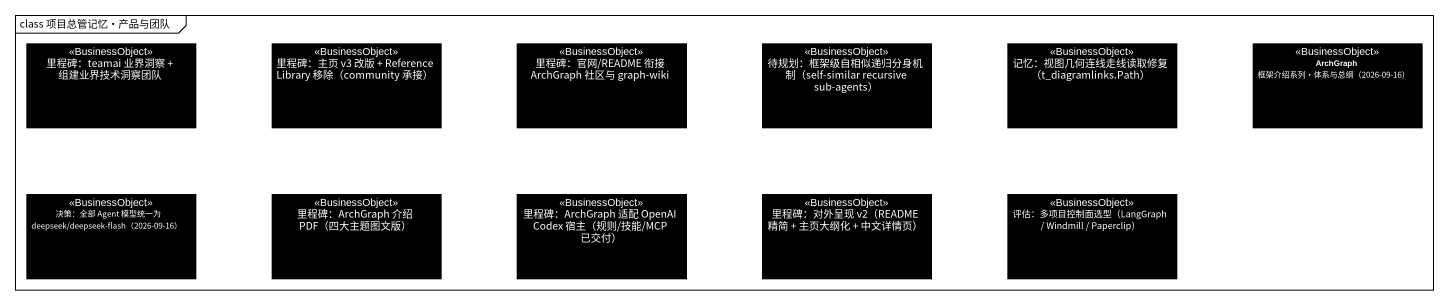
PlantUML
@startuml
mainframe class 项目总管记忆·产品与团队
hide circle
hide empty members
class "里程碑：teamai 业界洞察 + 组建业界技术洞察团队" as 里程碑_teamai_业界洞察_组建业界技术洞察团队 <<BusinessObject>> #000000
class "里程碑：主页 v3 改版 + Reference Library 移除（community 承接）" as 里程碑_主页_v3_改版_Reference <<BusinessObject>> #000000
class "里程碑：官网/README 衔接 ArchGraph 社区与 graph-wiki" as 里程碑_官网_README_衔接_ArchGraph <<BusinessObject>> #000000
class "待规划：框架级自相似递归分身机制（self-similar recursive sub-agents）" as 待规划_框架级自相似递归分身机制_self <<BusinessObject>> #000000
class "记忆：视图几何连线走线读取修复（t_diagramlinks.Path）" as 记忆_视图几何连线走线读取修复_t <<BusinessObject>> #000000
class "ArchGraph 框架介绍系列·体系与总纲（2026-09-16）" as ArchGraph_框架介绍系列_体系与总纲_2026 <<BusinessObject>> #000000
class "决策：全部 Agent 模型统一为 deepseek/deepseek-flash（2026-09-16）" as 决策_全部_Agent_模型统一为_deepseek <<BusinessObject>> #000000
class "里程碑：ArchGraph 介绍 PDF（四大主题图文版）" as 里程碑_ArchGraph_介绍_PDF_四大主题图文版 <<BusinessObject>> #000000
class "里程碑：ArchGraph 适配 OpenAI Codex 宿主（规则/技能/MCP 已交付）" as 里程碑_ArchGraph_适配_OpenAI <<BusinessObject>> #000000
class "里程碑：对外呈现 v2（README 精简 + 主页大纲化 + 中文详情页）" as 里程碑_对外呈现_v2_README_精简_主页大纲化 <<BusinessObject>> #000000
class "评估：多项目控制面选型（LangGraph / Windmill / Paperclip）" as 评估_多项目控制面选型_LangGraph <<BusinessObject>> #000000
@enduml
